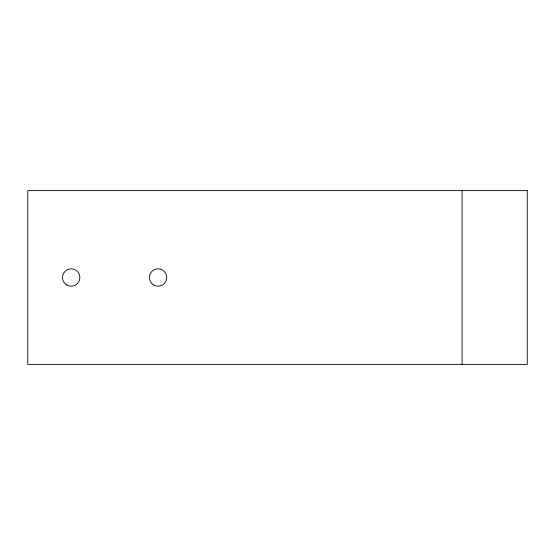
<?xml version="1.0" encoding="UTF-8"?>
<svg xmlns="http://www.w3.org/2000/svg" width="555" height="555" viewBox="0 0 555 555"><rect width="100%" height="100%" fill="white"/><g stroke="black" fill="none" stroke-linecap="round" stroke-linejoin="round"><path stroke-width="0.83" d="M462.1 190.629L462.1 364.371M527.25 190.629L27.75 190.629L27.75 364.371L527.25 364.371L527.25 190.629M66.843 285.02A8.686 8.686 0 0 0 79.871 277.5A8.686 8.686 0 0 0 66.843 269.98A8.686 8.686 0 0 0 66.843 285.02M153.714 285.02A8.686 8.686 0 0 0 166.743 277.5A8.686 8.686 0 0 0 153.714 269.98A8.686 8.686 0 0 0 153.714 285.02"/></g></svg>
